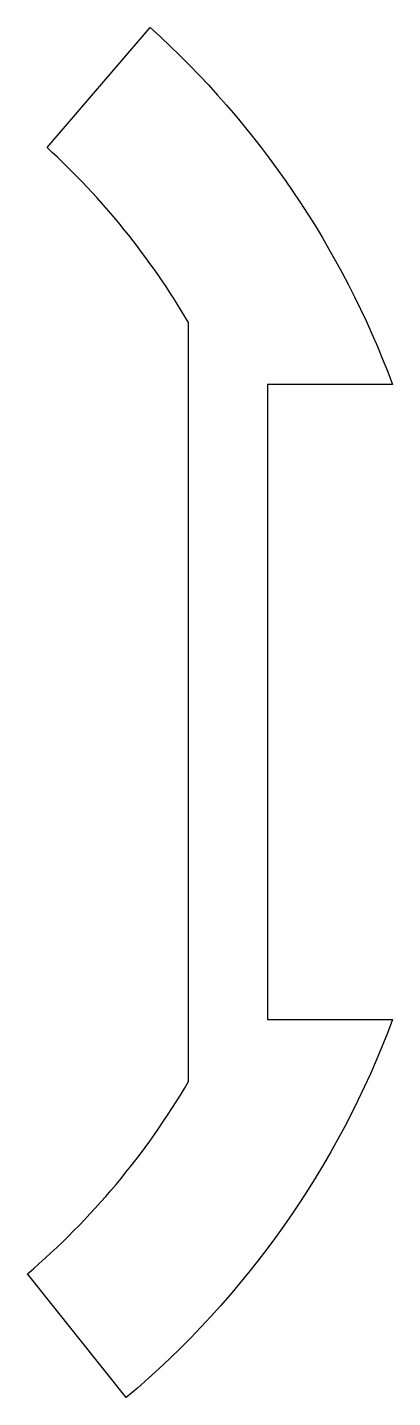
# Model space of a CAD drawing. Header units: millimetres. Extents: x 123 to 215, y -176 to 170.
import ezdxf

# ---------------------------------------------------------------- set-up
doc = ezdxf.new("R2010")
doc.units = ezdxf.units.MM
doc.header["$MEASUREMENT"] = 0

msp = doc.modelspace()

# ---------------------------------------------------------------- linework, layer by layer
msp.add_lwpolyline([(183.74, -80.2), (215.29, -80.2, -0.129206), (148.04, -175.68), (148.04, -175.68), (123.07, -144.42, 0.084042), (163.74, -95.87), (163.74, 95.87, 0.07528), (128.02, 140.05), (154.07, 170.42), (154.07, 170.42, -0.120361), (215.29, 80.2), (183.74, 80.2)], format="xyb", close=True)

doc.saveas('drawing.dxf')
